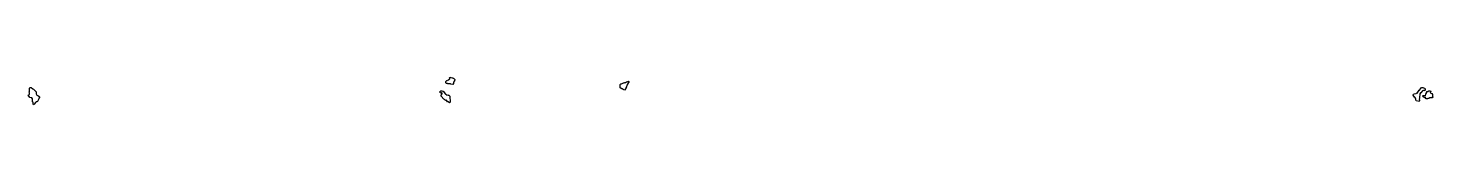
# Model space of a CAD drawing. Header units: millimetres. Extents: x 0 to 7178, y 0 to 140.
import ezdxf

# ---------------------------------------------------------------- set-up
doc = ezdxf.new("R2010")
doc.units = ezdxf.units.MM
doc.layers.add('K', color=7, linetype='Continuous')

msp = doc.modelspace()

# ---------------------------------------------------------------- linework, layer by layer
at = {"layer": 'K'}
for points in [[(25.4, 2.2), (25.4, 12.2), (22.9, 15.1), (22.9, 30.8), (19.8, 34.3), (9.6, 37.2), (0, 48), (6.4, 52.3), (6.4, 59.4), (5.1, 62.3), (6.4, 63.7), (5.1, 66.6), (7.6, 69.4), (6.4, 70.8), (6.4, 82.3), (9.6, 88.8), (16.1, 88.8), (23.7, 81.7), (27.5, 80.2), (39.6, 68), (40.9, 65.2), (40.9, 55.2), (42.1, 52.3), (45.3, 48.8), (50.3, 47.4), (60, 40.9), (54.8, 33.7), (54.8, 29.4), (47.2, 16.5), (45.3, 14.3), (41.4, 14.3), (37.7, 11.5), (31.3, 2.9), (27.4, 0), (25.4, 2.2)], [(2160.1, 105.8), (2158.9, 107.2), (2144.2, 107.2), (2143, 108.6), (2138.1, 108.6), (2135, 112.2), (2135, 119.5), (2139.3, 124.5), (2141.8, 124.5), (2143.1, 126), (2144.3, 124.6), (2149.1, 128.8), (2151.6, 128.8), (2154.5, 132.3), (2152.1, 135.1), (2155.2, 138.8), (2157.7, 138.8), (2158.9, 140.3), (2160.2, 138.8), (2168.7, 137.4), (2169.9, 135.9), (2173.6, 135.9), (2180.4, 129.5), (2180.4, 126.5), (2179.2, 125.1), (2179.2, 122.2), (2174.3, 115.1), (2173, 107.9), (2169.9, 104.3), (2160.1, 105.8)], [(3040, 77.2), (3036, 81.5), (3033.4, 81.5), (3025.9, 86.5), (3024.6, 89.4), (3024.6, 102.2), (3023.2, 103.7), (3028, 107.4), (3032, 107.4), (3041.4, 111.7), (3045.4, 111.7), (3049.4, 114.5), (3053.5, 114.5), (3057.5, 117.4), (3061.5, 117.4), (3066.9, 120.3), (3069, 118), (3069, 115.1), (3063.6, 109.4), (3063.6, 106.5), (3059.6, 99.4), (3059.6, 96.5), (3056.9, 93.7), (3056.9, 90.8), (3054.3, 86.5), (3054.3, 82.2), (3046.8, 74.3), (3040, 77.2)], [(7090.3, 23.7), (7090.3, 30.8), (7089.4, 33.7), (7086.1, 38.6), (7083.2, 38.6), (7076.1, 49.4), (7078.5, 53.1), (7080.4, 53.1), (7082.3, 55.9), (7092.7, 57.4), (7093.7, 58.9), (7095.6, 57.4), (7097.4, 58.8), (7106.9, 74.5), (7109.8, 74.5), (7119.3, 87.4), (7124, 87.4), (7126, 88.8), (7129.8, 85.9), (7135.5, 84.5), (7137.9, 80.9), (7137.9, 75.1), (7135.5, 71.4), (7134.4, 72.9), (7130.7, 72.9), (7129.8, 74.2), (7127.9, 71.5), (7125.1, 71.5), (7116.5, 60), (7113.7, 60), (7110.4, 55.1), (7110.4, 50.9), (7111.4, 49.4), (7109.5, 42.3), (7109.5, 32.2), (7107.6, 29.4), (7108.5, 26.5), (7107.6, 25.1), (7109.5, 22.3), (7109.5, 19.4), (7107, 15.7), (7092.7, 20), (7090.3, 23.7)], [(2145.5, 14.3), (2143, 14.3), (2138.7, 19.4), (2138.7, 22.2), (2135.7, 25.7), (2132.1, 21.4), (2127.1, 27.2), (2123.5, 28.6), (2110.6, 43.7), (2110.6, 49.5), (2115.5, 55.2), (2115.5, 59.4), (2112.5, 62.8), (2108.9, 58.6), (2104.5, 63.7), (2104.5, 66.6), (2108.8, 71.7), (2113.8, 71.7), (2118.7, 68.8), (2121.1, 68.8), (2132.1, 54.5), (2134.6, 54.5), (2139.4, 48.8), (2144.3, 50.2), (2145.5, 48.8), (2150.4, 48.8), (2154.7, 43.7), (2156, 13.7), (2152.8, 10), (2145.5, 14.3)], [(7138.3, 38.5), (7135.5, 34.3), (7129.7, 40), (7127.8, 40), (7125.4, 43.7), (7127.8, 47.4), (7135.5, 47.4), (7138.3, 43.2), (7140.6, 46.6), (7141.5, 53.7), (7144.4, 59.4), (7144.4, 62.3), (7147.7, 67.4), (7149.6, 67.4), (7150.6, 68.9), (7151.6, 67.4), (7153.4, 67.4), (7157.2, 70.2), (7164.9, 70.2), (7167.3, 66.6), (7164.5, 62.3), (7166.8, 58.8), (7171.6, 57.4), (7174.9, 52.3), (7175.9, 43.7), (7177.8, 40.8), (7174.4, 35.7), (7171.4, 35.7), (7170.5, 37.1), (7167.7, 34.3), (7161.1, 34.3), (7156.3, 31.5), (7154.4, 31.5), (7153.4, 32.8), (7149.7, 30), (7142.5, 30.8), (7138.3, 38.5)]]:
    msp.add_lwpolyline(points, close=True, dxfattribs=at)

doc.saveas('drawing.dxf')
